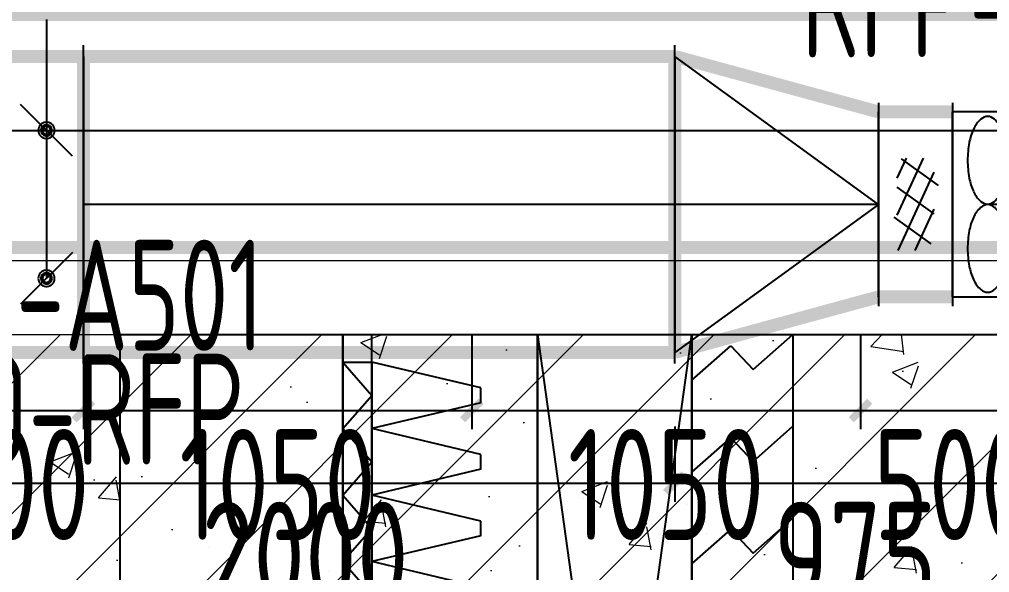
# Model space of a CAD drawing. Extents: x 4 to 13611208, y -605838 to 574722.
# Drawn here: x 13249225 to 13251848, y 190316 to 191811 of the extents above; entities that cross this region are included whole.
import ezdxf

# ---------------------------------------------------------------- set-up
doc = ezdxf.new("R2010")
doc.units = 0
doc.header["$LTSCALE"] = 1000
doc.header["$MEASUREMENT"] = 0
doc.linetypes.add('CENTER2', pattern=[28.575, 19.05, -3.175, 3.175, -3.175])
for name, color, linetype in [('DUCT-D-P中心线', 5, 'CENTER2'), ('DUCT-D-P标注', 7, 'Continuous'), ('DUCT-D-P法兰', 2, 'Continuous'), ('DUCT-D-P管', 6, 'Continuous'), ('DUCT-D-P管端线', 2, 'Continuous'), ('DUCT-D-P管设备', 7, 'Continuous'), ('DUCT-D-P阀门', 7, 'Continuous'), ('DUCT-X-P中心线', 5, 'CENTER2'), ('DUCT-X-P标注', 7, 'Continuous'), ('DUCT-X-P管', 31, 'Continuous')]:
    doc.layers.add(name, color=color, linetype=linetype)
doc.layers.add('SXT-设备', color=1, linetype='Continuous', lineweight=25)
doc.layers.add('建筑底图', color=8, linetype='Continuous', lineweight=13)
doc.styles.add('67', font='gbenor.shx', dxfattribs={"width": 0.7, "bigfont": 'hztxt.shx'})
doc.styles.add('du', font='gbenor.shx', dxfattribs={"width": 0.8, "bigfont": 'hztxt.shx'})
doc.dimstyles.new('67', dxfattribs={"dimscale": 100, "dimtxt": 3, "dimasz": 0.5, "dimexe": 0.5, "dimexo": 2, "dimgap": 0.5, "dimtad": 2, "dimdec": 0, "dimrnd": 5, "dimzin": 0, "dimdsep": 46, "dimtxsty": 'du', "dimblk": 'ARCHTICK', "dimcen": 0, "dimdle": 0.5, "dimclrd": 256, "dimclre": 256, "dimclrt": 256, "dimazin": 0, "dimtfac": 1, "dimtdec": 0, "dimtix": 1, "dimtmove": 2, "dimatfit": 3, "dimfxl": 100, "dimtolj": 1, "dimtzin": 0, "dimlwd": -1, "dimlwe": -1, "dimarcsym": 0})

# ---------------------------------------------------------------- blocks, each defined once
blk = doc.blocks.new('Z组合式空调器')
at = {"color": 1}
for p, q in [((0, 0), (0, 3000)), ((0, 3000), (601.3, 3000)), ((601.3, 0), (601.3, 3000)), ((601.3, 152.5), (601.3, 3000)), ((601.3, 3000), (1128, 3000)), ((601.3, 3000), (601.3, 0)), ((680.6, 0), (680.6, 3000)), ((1128, 0), (1128, 3000)), ((1128, 3000), (1545.8, 0)), ((1128, 0), (1545.8, 3000)), ((1128, 3000), (1545.8, 3000)), ((1128, 3000), (1128, 0)), ((1545.8, 0), (1545.8, 3000)), ((1545.8, 3000), (2419.6, 3000)), ((1545.8, 3000), (1545.8, 0)), ((1711.3, 2905.1), (1818.2, 3000)), ((1818.3, 3000), (1818.3, 0)), ((1545.8, 2875.9), (1650.6, 2968.9)), ((1650.6, 2968.9), (1711.3, 2905.1)), ((601.3, 2925.3), (601.3, 2106.1)), ((601.3, 2925.3), (680.6, 2835.3)), ((601.3, 2925.3), (680.6, 2925.3)), ((680.6, 2925.3), (680.6, 2025.9)), ((975.2, 2855.3), (680.6, 2925.3)), ((601.3, 2745.4), (680.6, 2835.3)), ((975.2, 2815.3), (975.2, 2855.3)), ((975.2, 2815.3), (680.6, 2745.4)), ((601.3, 2745.4), (680.6, 2655.5)), ((975.2, 2675.5), (680.6, 2745.4)), ((1711.3, 2656.9), (1818.2, 2751.8)), ((1545.8, 2627.7), (1650.6, 2720.7)), ((1650.6, 2720.7), (1711.3, 2656.9)), ((601.3, 2565.5), (680.6, 2655.5)), ((975.2, 2635.5), (975.2, 2675.5)), ((975.2, 2635.5), (680.6, 2565.5)), ((601.3, 2565.5), (680.6, 2475.6)), ((975.2, 2495.6), (680.6, 2565.5)), ((975.2, 2455.6), (975.2, 2495.6)), ((1711.3, 2408.8), (1818.2, 2503.7)), ((601.3, 2385.7), (680.6, 2475.6)), ((1545.8, 2379.6), (1650.6, 2472.6)), ((1650.6, 2472.6), (1711.3, 2408.8)), ((975.2, 2455.6), (680.6, 2385.7)), ((601.3, 2385.7), (680.6, 2295.7)), ((975.2, 2315.7), (680.6, 2385.7))]:
    blk.add_line(p, q, dxfattribs=at)
blk = doc.blocks.new('_ArchTick')
at = {"color": 0, "linetype": 'ByBlock', "const_width": 0.4}
blk.add_lwpolyline([(-0.5, -0.5), (0.5, 0.5)], dxfattribs=at)
blk = doc.blocks.new('*D803')
at = {"layer": 'DUCT-X-P标注', "transparency": 16777216}
for p, q in [((13248997.4, 190959.5), (13248997.4, 190703.7)), ((13249397.5, 190959.5), (13249397.5, 190703.7)), ((13248997.4, 190753.7), (13248947.4, 190753.7)), ((13248997.4, 190753.7), (13249397.5, 190753.7)), ((13249397.5, 190753.7), (13249447.5, 190753.7))]:
    blk.add_line(p, q, dxfattribs=at)
at = {"layer": 'DUCT-X-P标注', "transparency": 16777216, "xscale": 50, "yscale": 50, "zscale": 50}
blk.add_blockref('_ArchTick', (13248997.4, 190753.7), dxfattribs=at)
at = {"layer": 'DUCT-X-P标注', "transparency": 16777216, "xscale": 50, "yscale": 50, "zscale": 50, "rotation": 180}
blk.add_blockref('_ArchTick', (13249397.5, 190753.7), dxfattribs=at)
at = {"layer": 'DUCT-X-P标注', "transparency": 16777216, "insert": (13249197.4, 190553.7), "char_height": 300, "attachment_point": 5, "style": 'du'}
blk.add_mtext('\\A1;400', dxfattribs=at)
blk = doc.blocks.new('*D821')
at = {"layer": 'DUCT-X-P标注', "transparency": 16777216}
for p, q in [((13249397.5, 190959.5), (13249397.5, 190703.7)), ((13250448.1, 190959.5), (13250448.1, 190703.7)), ((13249347.5, 190753.7), (13250498.1, 190753.7))]:
    blk.add_line(p, q, dxfattribs=at)
at = {"layer": 'DUCT-X-P标注', "transparency": 16777216, "xscale": 50, "yscale": 50, "zscale": 50, "rotation": 180}
blk.add_blockref('_ArchTick', (13249397.5, 190753.7), dxfattribs=at)
at = {"layer": 'DUCT-X-P标注', "transparency": 16777216, "xscale": 50, "yscale": 50, "zscale": 50}
blk.add_blockref('_ArchTick', (13250448.1, 190753.7), dxfattribs=at)
at = {"layer": 'DUCT-X-P标注', "transparency": 16777216, "insert": (13249922.8, 190553.7), "char_height": 300, "attachment_point": 5, "style": 'du'}
blk.add_mtext('\\A1;1050', dxfattribs=at)
blk = doc.blocks.new('*D822')
at = {"layer": 'DUCT-X-P标注', "transparency": 16777216}
for p, q in [((13250448.1, 190959.5), (13250448.1, 190703.7)), ((13251498.7, 190959.5), (13251498.7, 190703.7)), ((13250398.1, 190753.7), (13251548.7, 190753.7))]:
    blk.add_line(p, q, dxfattribs=at)
at = {"layer": 'DUCT-X-P标注', "transparency": 16777216, "xscale": 50, "yscale": 50, "zscale": 50, "rotation": 180}
blk.add_blockref('_ArchTick', (13250448.1, 190753.7), dxfattribs=at)
at = {"layer": 'DUCT-X-P标注', "transparency": 16777216, "xscale": 50, "yscale": 50, "zscale": 50}
blk.add_blockref('_ArchTick', (13251498.7, 190753.7), dxfattribs=at)
at = {"layer": 'DUCT-X-P标注', "transparency": 16777216, "insert": (13250973.4, 190553.7), "char_height": 300, "attachment_point": 5, "style": 'du'}
blk.add_mtext('\\A1;1050', dxfattribs=at)
blk = doc.blocks.new('*D823')
at = {"layer": 'DUCT-X-P标注', "transparency": 16777216}
for p, q in [((13251498.7, 190959.5), (13251498.7, 190703.7)), ((13251999.4, 190959.5), (13251999.4, 190703.7)), ((13251448.7, 190753.7), (13252049.4, 190753.7))]:
    blk.add_line(p, q, dxfattribs=at)
at = {"layer": 'DUCT-X-P标注', "transparency": 16777216, "xscale": 50, "yscale": 50, "zscale": 50, "rotation": 180}
blk.add_blockref('_ArchTick', (13251498.7, 190753.7), dxfattribs=at)
at = {"layer": 'DUCT-X-P标注', "transparency": 16777216, "xscale": 50, "yscale": 50, "zscale": 50}
blk.add_blockref('_ArchTick', (13251999.4, 190753.7), dxfattribs=at)
at = {"layer": 'DUCT-X-P标注', "transparency": 16777216, "insert": (13251749, 190553.7), "char_height": 300, "attachment_point": 5, "style": 'du'}
blk.add_mtext('\\A1;500', dxfattribs=at)
blk = doc.blocks.new('*D945')
at = {"layer": 'DUCT-D-P标注', "transparency": 16777216}
for p, q in [((13248997.4, 190759.5), (13248997.4, 190507)), ((13250997, 190710.9), (13250997, 190507)), ((13248947.4, 190557), (13251047, 190557))]:
    blk.add_line(p, q, dxfattribs=at)
at = {"layer": 'DUCT-D-P标注', "transparency": 16777216, "xscale": 50, "yscale": 50, "zscale": 50, "rotation": 180}
blk.add_blockref('_ArchTick', (13248997.4, 190557), dxfattribs=at)
at = {"layer": 'DUCT-D-P标注', "transparency": 16777216, "xscale": 50, "yscale": 50, "zscale": 50}
blk.add_blockref('_ArchTick', (13250997, 190557), dxfattribs=at)
at = {"layer": 'DUCT-D-P标注', "transparency": 16777216, "insert": (13249997.2, 190357), "char_height": 300, "attachment_point": 5, "style": 'du'}
blk.add_mtext('\\A1;2000', dxfattribs=at)
blk = doc.blocks.new('*D946')
at = {"layer": 'DUCT-D-P标注', "transparency": 16777216}
for p, q in [((13250997, 190710.9), (13250997, 190507)), ((13251972.6, 190710.9), (13251972.6, 190507)), ((13250947, 190557), (13252022.6, 190557))]:
    blk.add_line(p, q, dxfattribs=at)
at = {"layer": 'DUCT-D-P标注', "transparency": 16777216, "xscale": 50, "yscale": 50, "zscale": 50, "rotation": 180}
blk.add_blockref('_ArchTick', (13250997, 190557), dxfattribs=at)
at = {"layer": 'DUCT-D-P标注', "transparency": 16777216, "xscale": 50, "yscale": 50, "zscale": 50}
blk.add_blockref('_ArchTick', (13251972.6, 190557), dxfattribs=at)
at = {"layer": 'DUCT-D-P标注', "transparency": 16777216, "insert": (13251484.8, 190357), "char_height": 300, "attachment_point": 5, "style": 'du'}
blk.add_mtext('\\A1;975', dxfattribs=at)
blk = doc.blocks.new('$轴流风机$00000011')
for p, q in [((-500, 500), (-500, -500)), ((500, 500), (-500, 500)), ((500, -500), (500, 500)), ((-339.5, 134.7), (-339.5, -134.7)), ((88, 134.7), (-339.5, 134.7)), ((88, -134.7), (88, 134.7)), ((88, 0), (288.5, 0)), ((-339.5, -134.7), (88, -134.7)), ((-500, -500), (500, -500))]:
    blk.add_line(p, q)
for centre, radius, start, end in [((288.5, 410.5), 64.8, 90, 129.1821), ((288.5, 410.5), 64.8, 50.8179, 90), ((355.1, 328.7), 170.3, 129.1821, 153.0603), ((221.9, 328.7), 170.3, 26.9397, 50.8179), ((462.4, 274.2), 290.7, 153.0603, 168.1126), ((114.5, 274.2), 290.7, 11.8874, 26.9397), ((633.1, 238.3), 465, 168.1126, 180), ((-56.1, 238.3), 465, 0, 11.8874), ((633.1, 238.3), 465, 180, 191.8874), ((-56.1, 238.3), 465, 348.1126, 0), ((462.4, 202.4), 290.7, 191.8874, 206.9397), ((114.5, 202.4), 290.7, 333.0603, 348.1126), ((355.1, 147.8), 170.3, 206.9397, 230.8179), ((221.9, 147.8), 170.3, 309.1821, 333.0603), ((288.5, 66.1), 64.8, 230.8179, 270), ((288.5, 66.1), 64.8, 270, 309.1821), ((355.1, -147.8), 170.3, 129.1821, 153.0603), ((288.5, -66.1), 64.8, 90, 129.1821), ((288.5, -66.1), 64.8, 50.8179, 90), ((221.9, -147.8), 170.3, 26.9397, 50.8179), ((462.4, -202.4), 290.7, 153.0603, 168.1126), ((114.5, -202.4), 290.7, 11.8874, 26.9397), ((633.1, -238.3), 465, 168.1126, 180), ((-56.1, -238.3), 465, 0, 11.8874), ((633.1, -238.3), 465, 180, 191.8874), ((-56.1, -238.3), 465, 348.1126, 0), ((462.4, -274.2), 290.7, 191.8874, 206.9397), ((114.5, -274.2), 290.7, 333.0603, 348.1126), ((355.1, -328.7), 170.3, 206.9397, 230.8179), ((221.9, -328.7), 170.3, 309.1821, 333.0603), ((288.5, -410.5), 64.8, 230.8179, 270), ((288.5, -410.5), 64.8, 270, 309.1821)]:
    blk.add_arc(centre, radius, start, end)
for p in [(-500, 0), (500, 0)]:
    blk.add_point(p)

msp = doc.modelspace()

# ---------------------------------------------------------------- hatches: boundary and pattern name
at = {"layer": '建筑底图'}
h = msp.add_hatch(dxfattribs=at)
h.set_pattern_fill('钢筋混凝土', color=8, scale=100, style=0)
h.set_pattern_definition([(45, (793255.26, 8e-09), (-176.7766953, 176.7766953), []), (50, (793255.26, 8e-09), (717.260183, -62.752135), [75, -825]), (355, (793255.26, 8e-09), (-138.751334, 752.192134), [60, -660]), (100.4514, (793315, -5.2), (578.50938, 689.439542), [63.74019, -701.14211]), (46.1842, (793255.26, 200), (1067.24105, -165.519014), [112.5, -1237.5]), (96.6356, (793344.2, 186.2), (934.662706, 974.11787), [95.61029, -1051.713]), (351.1842, (793255.3, 200), (934.66195, 974.1186), [90, -990]), (21, (793355.26, 150), (596.907052, -402.61889), [75, -825]), (326, (793355.26, 150), (243.31533, 725.150045), [60, -660]), (71.4514, (793405, 116.45), (840.22263, 322.530497), [63.74019, -701.14211]), (37.5, (793255.26, 8e-09), (12.1598553, 332.893854), [0, -652, 0, -670, 0, -662.5]), (7.5, (793255.26, 8e-09), (263.069537, 394.411712), [0, -382, 0, -637, 0, -252.5]), (327.5, (793032.26, 8e-09), (533.822436, -22.554872), [0, -250, 0, -780, 0, -1035]), (317.5, (792932.26, 8e-09), (583.18617, 100.104982), [0, -325, 0, -518, 0, -735])])
h.paths.add_polyline_path([(13257497.4, 187959.5), (13248997.4, 187959.5), (13248997.4, 190959.5), (13257497.4, 190959.5)])

# ---------------------------------------------------------------- linework, layer by layer
at = {"layer": 'DUCT-D-P中心线'}
for p, q in [((13250997, 191310.9), (13249398, 191310.9)), ((13251547.2, 191310.9), (13250997.2, 191310.9))]:
    msp.add_line(p, q, dxfattribs=at)
at = {"layer": 'DUCT-D-P法兰'}
for p, q in [((13249397.9, 190880.9), (13249397.9, 191740.9)), ((13250997.1, 190880.9), (13250997.1, 191740.9)), ((13251547.3, 191585.9), (13251547.3, 191035.9)), ((13251747.5, 191585.9), (13251747.5, 191035.9))]:
    msp.add_line(p, q, dxfattribs=at)
at = {"layer": 'DUCT-D-P法兰', "color": 18, "true_color": 0x000000}
for p in [(13249397.8, 191310.9, 4000), (13249398, 191310.9, 4000), (13250997, 191310.9, 4000), (13250997.2, 191310.9, 4000), (13251547.2, 191310.9, 4000), (13251547.4, 191310.9, 4000), (13251747.4, 191310.9, 4000), (13251747.6, 191310.9, 4000)]:
    msp.add_point(p, dxfattribs=at)
at = {"layer": 'DUCT-D-P管'}
for q in [(13250997.2, 191710.9), (13250997.2, 190910.9)]:
    msp.add_line((13251547.2, 191310.9), q, dxfattribs=at)
at = {"layer": 'DUCT-D-P管', "const_width": 35}
for points in [[(13249197.8, 191710.9), (13249397.8, 191710.9)], [(13250997, 191710.9), (13249398, 191710.9)], [(13249398, 191710.9), (13249398, 190910.9)], [(13250997, 190910.9), (13250997, 191710.9)], [(13251547.2, 191560.9), (13250997.2, 191710.9)], [(13251547.4, 191560.9), (13251747.4, 191560.9)], [(13251547.2, 191060.9), (13250997.2, 190910.9)], [(13251747.4, 191060.9), (13251547.4, 191060.9)], [(13249397.8, 190910.9), (13249197.8, 190910.9)], [(13249398, 190910.9), (13250997, 190910.9)]]:
    msp.add_lwpolyline(points, dxfattribs=at)
at = {"layer": 'DUCT-D-P管', "color": 18, "true_color": 0x000000}
for p in [(13250997.2, 191310.9, 4000), (13251547.2, 191310.9, 4000)]:
    msp.add_point(p, dxfattribs=at)
at = {"layer": 'DUCT-D-P管端线'}
for p, q in [((13249397.8, 191710.9), (13249397.8, 190910.9)), ((13250997.2, 191710.9), (13250997.2, 190910.9)), ((13251547.2, 191060.9), (13251547.2, 191560.9)), ((13251547.4, 191060.9), (13251547.4, 191560.9)), ((13251747.4, 191060.9), (13251747.4, 191560.9))]:
    msp.add_line(p, q, dxfattribs=at)
at = {"layer": 'DUCT-D-P阀门'}
for p, q in [((13249297.8, 191810.9), (13249297.8, 191710.9)), ((13249297.8, 191710.9), (13249297.8, 191310.9)), ((13249367.8, 191440.9), (13249227.8, 191580.9)), ((13249277.1, 191519), (13249276, 191515)), ((13249278.9, 191522.6), (13249277.1, 191519)), ((13249281.4, 191525.9), (13249278.9, 191522.6)), ((13249284.4, 191528.6), (13249281.4, 191525.9)), ((13249284.4, 191517.8), (13249283.4, 191515.2)), ((13249287.9, 191530.8), (13249284.4, 191528.6)), ((13249286, 191520.2), (13249284.4, 191517.8)), ((13249287.9, 191522.3), (13249286, 191520.2)), ((13249288.2, 191515.9), (13249287.5, 191514)), ((13249291.7, 191532.3), (13249287.9, 191530.8)), ((13249290.3, 191523.9), (13249287.9, 191522.3)), ((13249289.3, 191517.6), (13249288.2, 191515.9)), ((13249290.7, 191519.1), (13249289.3, 191517.6)), ((13249292.9, 191525.1), (13249290.3, 191523.9)), ((13249292.4, 191520.2), (13249290.7, 191519.1)), ((13249295.7, 191533), (13249291.7, 191532.3)), ((13249294.3, 191521.1), (13249292.4, 191520.2)), ((13249295.6, 191525.8), (13249292.9, 191525.1)), ((13249296.2, 191521.6), (13249294.3, 191521.1)), ((13249298.5, 191525.9), (13249295.6, 191525.8)), ((13249299.8, 191533), (13249295.7, 191533)), ((13249298.3, 191521.7), (13249296.2, 191521.6)), ((13249300.3, 191521.4), (13249298.3, 191521.7)), ((13249301.3, 191525.5), (13249298.5, 191525.9)), ((13249303.8, 191532.3), (13249299.8, 191533)), ((13249302.2, 191520.7), (13249300.3, 191521.4)), ((13249304, 191524.6), (13249301.3, 191525.5)), ((13249304, 191519.7), (13249302.2, 191520.7)), ((13249307.6, 191530.8), (13249303.8, 191532.3)), ((13249306.5, 191523.2), (13249304, 191524.6)), ((13249305.5, 191518.4), (13249304, 191519.7)), ((13249306.8, 191516.7), (13249305.5, 191518.4)), ((13249308.6, 191521.3), (13249306.5, 191523.2)), ((13249307.7, 191514.9), (13249306.8, 191516.7)), ((13249311.1, 191528.6), (13249307.6, 191530.8)), ((13249310.4, 191519.1), (13249308.6, 191521.3)), ((13249311.7, 191516.5), (13249310.4, 191519.1)), ((13249314.1, 191525.9), (13249311.1, 191528.6)), ((13249312.5, 191513.8), (13249311.7, 191516.5)), ((13249316.6, 191522.6), (13249314.1, 191525.9)), ((13249318.4, 191519), (13249316.6, 191522.6)), ((13249319.5, 191515), (13249318.4, 191519)), ((13249276, 191515), (13249275.6, 191510.9)), ((13249275.6, 191510.9), (13249276, 191506.9)), ((13249276, 191506.9), (13249277.1, 191502.9)), ((13249277.1, 191502.9), (13249278.9, 191499.3)), ((13249278.9, 191499.3), (13249281.4, 191496)), ((13249281.4, 191496), (13249284.4, 191493.3)), ((13249283.4, 191515.2), (13249282.8, 191512.4)), ((13249282.8, 191512.4), (13249282.8, 191509.5)), ((13249282.8, 191509.5), (13249283.4, 191506.7)), ((13249283.4, 191506.7), (13249284.4, 191504.1)), ((13249284.4, 191504.1), (13249286, 191501.7)), ((13249284.4, 191493.3), (13249287.9, 191491.1)), ((13249286, 191501.7), (13249287.9, 191499.6)), ((13249287.5, 191514), (13249287.1, 191512)), ((13249287.1, 191512), (13249287.1, 191509.9)), ((13249287.1, 191509.9), (13249287.5, 191507.9)), ((13249287.5, 191507.9), (13249288.2, 191506)), ((13249287.9, 191499.6), (13249290.3, 191498)), ((13249287.9, 191491.1), (13249291.7, 191489.6)), ((13249288.2, 191506), (13249289.3, 191504.3)), ((13249289.3, 191504.3), (13249290.7, 191502.8)), ((13249290.3, 191498), (13249292.9, 191496.8)), ((13249290.7, 191502.8), (13249292.4, 191501.7)), ((13249291.7, 191489.6), (13249295.7, 191488.9)), ((13249292.4, 191501.7), (13249294.3, 191500.8)), ((13249292.9, 191496.8), (13249295.6, 191496.1)), ((13249294.3, 191500.8), (13249296.2, 191500.3)), ((13249295.6, 191496.1), (13249298.5, 191496)), ((13249296.2, 191500.3), (13249298.3, 191500.2)), ((13249297.8, 191510.9), (13249297.8, 191110.9)), ((13249298.3, 191500.2), (13249300.3, 191500.5)), ((13249298.5, 191496), (13249301.3, 191496.4)), ((13249299.8, 191488.9), (13249303.8, 191489.6)), ((13249300.3, 191500.5), (13249302.2, 191501.2)), ((13249301.3, 191496.4), (13249304, 191497.3)), ((13249302.2, 191501.2), (13249304, 191502.2)), ((13249303.8, 191489.6), (13249307.6, 191491.1)), ((13249304, 191502.2), (13249305.5, 191503.5)), ((13249304, 191497.3), (13249306.5, 191498.7)), ((13249305.5, 191503.5), (13249306.8, 191505.1)), ((13249306.5, 191498.7), (13249308.6, 191500.6)), ((13249306.8, 191505.1), (13249307.7, 191507)), ((13249307.6, 191491.1), (13249311.1, 191493.3)), ((13249308.3, 191513), (13249307.7, 191514.9)), ((13249307.7, 191507), (13249308.3, 191508.9)), ((13249308.5, 191510.9), (13249308.3, 191513)), ((13249308.3, 191508.9), (13249308.5, 191510.9)), ((13249308.6, 191500.6), (13249310.4, 191502.8)), ((13249310.4, 191502.8), (13249311.7, 191505.4)), ((13249311.1, 191493.3), (13249314.1, 191496)), ((13249311.7, 191505.4), (13249312.5, 191508.1)), ((13249312.8, 191510.9), (13249312.5, 191513.8)), ((13249312.5, 191508.1), (13249312.8, 191510.9)), ((13249314.1, 191496), (13249316.6, 191499.3)), ((13249316.6, 191499.3), (13249318.4, 191502.9)), ((13249318.4, 191502.9), (13249319.5, 191506.9)), ((13249319.9, 191510.9), (13249319.5, 191515)), ((13249319.5, 191506.9), (13249319.9, 191510.9)), ((13249295.7, 191488.9), (13249299.8, 191488.9)), ((13251668.8, 191435.9), (13251597.4, 191281.4)), ((13251622.6, 191435.9), (13251597.4, 191381.4)), ((13251609, 191434), (13251709, 191361.8)), ((13251697.4, 191397.9), (13251599.5, 191185.9)), ((13251597.4, 191357.4), (13251697.4, 191285.2)), ((13251697.4, 191297.9), (13251645.7, 191185.9)), ((13251589.3, 191276.4), (13251689.3, 191204.3)), ((13249367.8, 191180.9), (13249227.8, 191040.9)), ((13249278.9, 191122.6), (13249277.1, 191119)), ((13249281.4, 191125.9), (13249278.9, 191122.6)), ((13249284.4, 191128.6), (13249281.4, 191125.9)), ((13249287.9, 191130.8), (13249284.4, 191128.6)), ((13249287.9, 191122.3), (13249286, 191120.2)), ((13249291.7, 191132.3), (13249287.9, 191130.8)), ((13249290.3, 191123.9), (13249287.9, 191122.3)), ((13249292.9, 191125.1), (13249290.3, 191123.9)), ((13249295.7, 191133), (13249291.7, 191132.3)), ((13249295.6, 191125.8), (13249292.9, 191125.1)), ((13249298.5, 191125.9), (13249295.6, 191125.8)), ((13249299.8, 191133), (13249295.7, 191133)), ((13249301.3, 191125.5), (13249298.5, 191125.9)), ((13249303.8, 191132.3), (13249299.8, 191133)), ((13249304, 191124.6), (13249301.3, 191125.5)), ((13249307.6, 191130.8), (13249303.8, 191132.3)), ((13249306.5, 191123.2), (13249304, 191124.6)), ((13249308.6, 191121.3), (13249306.5, 191123.2)), ((13249311.1, 191128.6), (13249307.6, 191130.8)), ((13249314.1, 191125.9), (13249311.1, 191128.6)), ((13249316.6, 191122.6), (13249314.1, 191125.9)), ((13249318.4, 191119), (13249316.6, 191122.6)), ((13249276, 191115), (13249275.6, 191110.9)), ((13249275.6, 191110.9), (13249276, 191106.9)), ((13249277.1, 191119), (13249276, 191115)), ((13249276, 191106.9), (13249277.1, 191102.9)), ((13249277.1, 191102.9), (13249278.9, 191099.3)), ((13249278.9, 191099.3), (13249281.4, 191096)), ((13249281.4, 191096), (13249284.4, 191093.3)), ((13249283.4, 191115.2), (13249282.8, 191112.4)), ((13249282.8, 191112.4), (13249282.8, 191109.5)), ((13249282.8, 191109.5), (13249283.4, 191106.7)), ((13249284.4, 191117.8), (13249283.4, 191115.2)), ((13249283.4, 191106.7), (13249284.4, 191104.1)), ((13249286, 191120.2), (13249284.4, 191117.8)), ((13249284.4, 191104.1), (13249286, 191101.7)), ((13249286, 191101.7), (13249287.9, 191099.6)), ((13249287.5, 191114), (13249287.1, 191112)), ((13249287.1, 191112), (13249287.1, 191109.9)), ((13249287.1, 191109.9), (13249287.5, 191107.9)), ((13249288.2, 191115.9), (13249287.5, 191114)), ((13249287.5, 191107.9), (13249288.2, 191106)), ((13249287.9, 191099.6), (13249290.3, 191098)), ((13249289.3, 191117.6), (13249288.2, 191115.9)), ((13249288.2, 191106), (13249289.3, 191104.3)), ((13249290.7, 191119.1), (13249289.3, 191117.6)), ((13249289.3, 191104.3), (13249290.7, 191102.8)), ((13249290.3, 191098), (13249292.9, 191096.8)), ((13249292.4, 191120.2), (13249290.7, 191119.1)), ((13249290.7, 191102.8), (13249292.4, 191101.7)), ((13249294.3, 191121.1), (13249292.4, 191120.2)), ((13249292.4, 191101.7), (13249294.3, 191100.8)), ((13249292.9, 191096.8), (13249295.6, 191096.1)), ((13249296.2, 191121.6), (13249294.3, 191121.1)), ((13249294.3, 191100.8), (13249296.2, 191100.3)), ((13249295.6, 191096.1), (13249298.5, 191096)), ((13249298.3, 191121.7), (13249296.2, 191121.6)), ((13249296.2, 191100.3), (13249298.3, 191100.2)), ((13249300.3, 191121.4), (13249298.3, 191121.7)), ((13249298.3, 191100.2), (13249300.3, 191100.5)), ((13249298.5, 191096), (13249301.3, 191096.4)), ((13249302.2, 191120.7), (13249300.3, 191121.4)), ((13249300.3, 191100.5), (13249302.2, 191101.2)), ((13249301.3, 191096.4), (13249304, 191097.3)), ((13249304, 191119.7), (13249302.2, 191120.7)), ((13249302.2, 191101.2), (13249304, 191102.2)), ((13249305.5, 191118.4), (13249304, 191119.7)), ((13249304, 191102.2), (13249305.5, 191103.5)), ((13249304, 191097.3), (13249306.5, 191098.7)), ((13249306.8, 191116.7), (13249305.5, 191118.4)), ((13249305.5, 191103.5), (13249306.8, 191105.1)), ((13249306.5, 191098.7), (13249308.6, 191100.6)), ((13249307.7, 191114.9), (13249306.8, 191116.7)), ((13249306.8, 191105.1), (13249307.7, 191107)), ((13249308.3, 191113), (13249307.7, 191114.9)), ((13249307.7, 191107), (13249308.3, 191108.9)), ((13249308.5, 191110.9), (13249308.3, 191113)), ((13249308.3, 191108.9), (13249308.5, 191110.9)), ((13249310.4, 191119.1), (13249308.6, 191121.3)), ((13249308.6, 191100.6), (13249310.4, 191102.8)), ((13249311.7, 191116.5), (13249310.4, 191119.1)), ((13249310.4, 191102.8), (13249311.7, 191105.4)), ((13249311.1, 191093.3), (13249314.1, 191096)), ((13249312.5, 191113.8), (13249311.7, 191116.5)), ((13249311.7, 191105.4), (13249312.5, 191108.1)), ((13249312.8, 191110.9), (13249312.5, 191113.8)), ((13249312.5, 191108.1), (13249312.8, 191110.9)), ((13249314.1, 191096), (13249316.6, 191099.3)), ((13249316.6, 191099.3), (13249318.4, 191102.9)), ((13249319.5, 191115), (13249318.4, 191119)), ((13249318.4, 191102.9), (13249319.5, 191106.9)), ((13249319.9, 191110.9), (13249319.5, 191115)), ((13249319.5, 191106.9), (13249319.9, 191110.9)), ((13249284.4, 191093.3), (13249287.9, 191091.1)), ((13249287.9, 191091.1), (13249291.7, 191089.6)), ((13249291.7, 191089.6), (13249295.7, 191088.9)), ((13249295.7, 191088.9), (13249299.8, 191088.9)), ((13249299.8, 191088.9), (13249303.8, 191089.6)), ((13249303.8, 191089.6), (13249307.6, 191091.1)), ((13249307.6, 191091.1), (13249311.1, 191093.3))]:
    msp.add_line(p, q, dxfattribs=at)
at = {"layer": 'DUCT-X-P中心线'}
msp.add_line((13251999.4, 191509.4), (13249197.8, 191509.4), dxfattribs=at)
at = {"layer": 'DUCT-X-P管', "const_width": 35}
for points in [[(13251999.4, 191824.4), (13249197.8, 191824.4)], [(13249197.8, 191194.4), (13251999.4, 191194.4)]]:
    msp.add_lwpolyline(points, dxfattribs=at)
at = {"layer": '建筑底图', "color": 8}
msp.add_line((13248997.4, 191159.5), (13256997.4, 191159.5), dxfattribs=at)
for points in [[(13248997.4, 190959.5), (13257497.4, 190959.5), (13257497.4, 187959.5), (13248997.4, 187959.5)], [(13257497.4, 187959.5), (13248997.4, 187959.5), (13248997.4, 190959.5), (13257497.4, 190959.5)]]:
    msp.add_lwpolyline(points, close=True, dxfattribs=at)
msp.add_lwpolyline([(13248997.4, 190959.5), (13257497.4, 190959.5)], dxfattribs=at)

# ---------------------------------------------------------------- block references
at = {"layer": 'DUCT-D-P管设备', "xscale": 0.45, "yscale": 0.5, "zscale": 500, "rotation": 180.0000000000154}
msp.add_blockref('$轴流风机$00000011', (13251972.6, 191310.9, 4000), dxfattribs=at)
at = {"layer": 'SXT-设备'}
msp.add_blockref('Z组合式空调器', (13249497.4, 187959.5), dxfattribs=at)

# ---------------------------------------------------------------- texts
at = {"layer": 'DUCT-D-P标注', "style": '67', "width": 0.75}
for s, p in [('RFP-A(4.20)', (13251338.9, 191708.4, 12400)), ('D-RFP', (13249083.4, 190607.2, 13840))]:
    msp.add_text(s, height=300, dxfattribs=at).set_placement(p)
at = {"layer": 'DUCT-X-P标注', "style": '67', "width": 0.75}
msp.add_text('FHF-A501', height=300, dxfattribs=at).set_placement((13248775.1, 190915.4, 1185))

# ---------------------------------------------------------------- dimensions: what is measured, and where the dimension line sits
at = {"layer": 'DUCT-D-P标注'}
for base, p1, p2, picture, middle in [((13250997, 190557), (13248997.4, 190959.5), (13250997, 190910.9, 4000), '*D945', (13249997.2, 190357)), ((13251972.6, 190557), (13250997, 190910.9, 4000), (13251972.6, 190910.9, 4000), '*D946', (13251484.8, 190357))]:
    dim = msp.add_linear_dim(base=base, p1=p1, p2=p2, dimstyle='67', dxfattribs=at)
    dim.commit()
    dim.dimension.update_dxf_attribs({"geometry": picture, "text_midpoint": middle})
at = {"layer": 'DUCT-X-P标注'}
for base, p1, p2, picture, middle in [((13249397.5, 190753.7), (13248997.4, 191159.5), (13249397.5, 191159.5, 3450), '*D803', (13249197.4, 190553.7)), ((13250448.1, 190753.7), (13249397.5, 191159.5, 3450), (13250448.1, 191159.5, 6800), '*D821', (13249922.8, 190553.7)), ((13251498.7, 190753.7), (13250448.1, 191159.5, 6800), (13251498.7, 191159.5, 3450), '*D822', (13250973.4, 190553.7)), ((13251999.4, 190753.7), (13251498.7, 191159.5, 3450), (13251999.4, 191159.5, 3300), '*D823', (13251749, 190553.7))]:
    dim = msp.add_linear_dim(base=base, p1=p1, p2=p2, dimstyle='67', dxfattribs=at)
    dim.commit()
    dim.dimension.update_dxf_attribs({"geometry": picture, "text_midpoint": middle})

doc.saveas('drawing.dxf')
